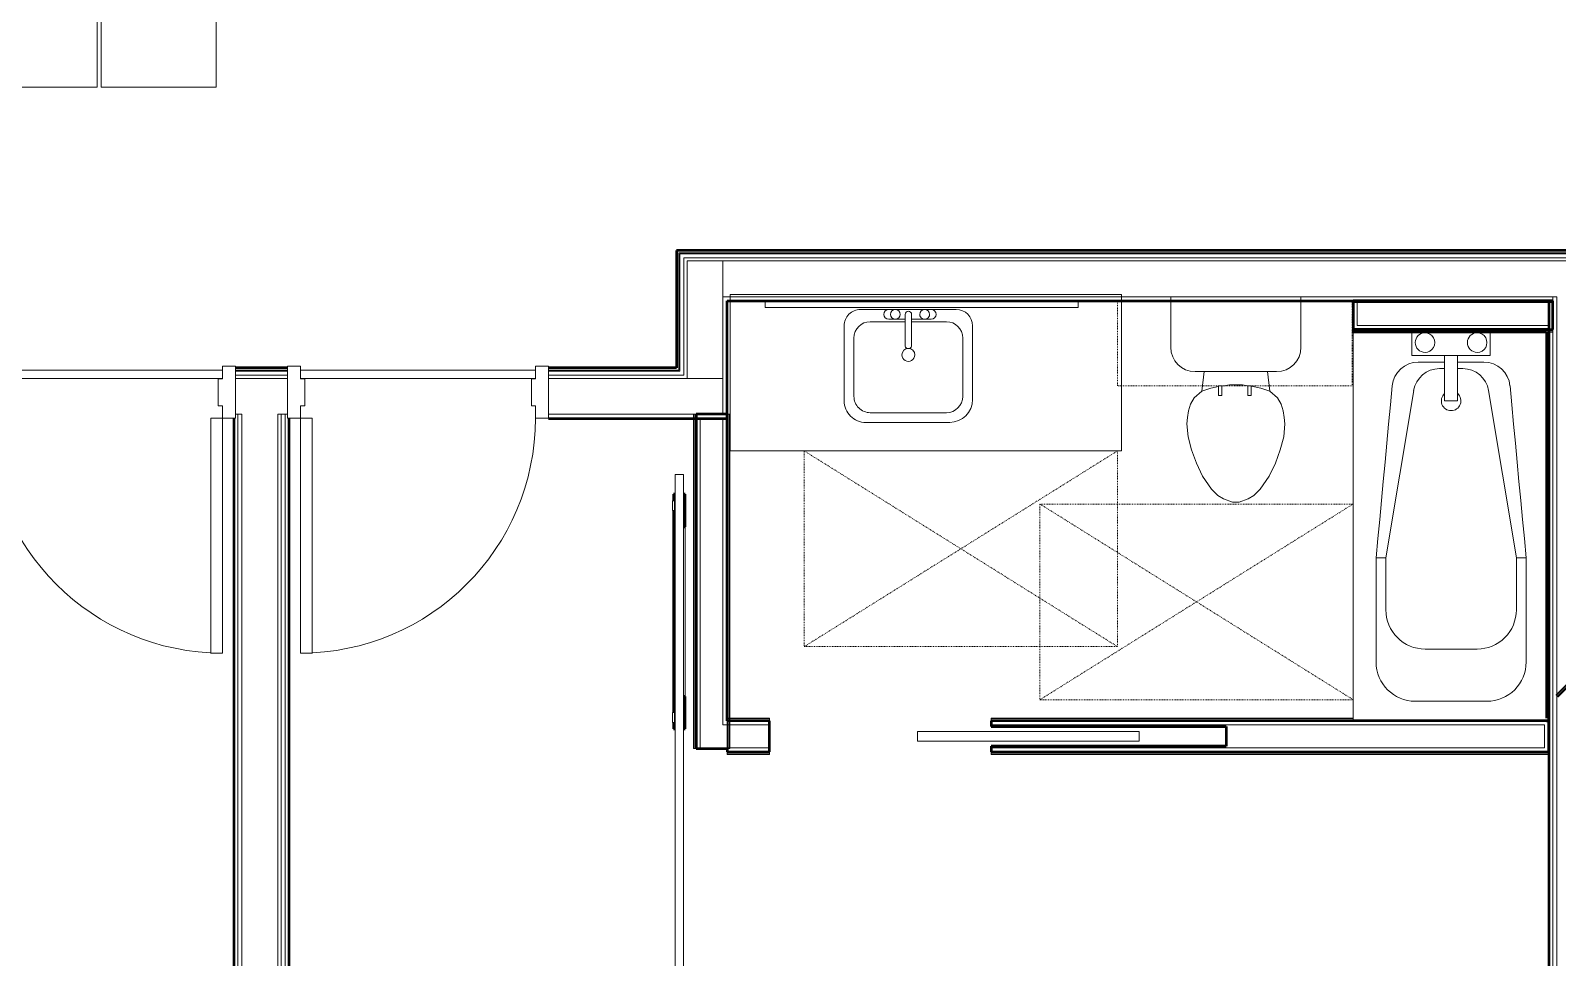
# Model space of a CAD drawing. Header units: inches. Extents: x -4218 to -1830, y 9767 to 12426.
# Drawn here: x -2750.1 to -2516, y 11539.9 to 11682.1 of the extents above; entities that cross this region are included whole.
import ezdxf

# ---------------------------------------------------------------- set-up
doc = ezdxf.new("R2010")
doc.units = ezdxf.units.IN
doc.header["$MEASUREMENT"] = 0
doc.linetypes.add('Dash', pattern=[0.25, 0.125, -0.125])
for name, color, linetype, lineweight in [('0-1', 7, 'Continuous', 5), ('0-2', 253, 'Continuous', 9), ('0-3', 7, 'Continuous', 9), ('A-DOOR-1', 7, 'Continuous', 9), ('A-DOOR-2', 50, 'Continuous', 20), ('A-DOOR-3', 250, 'Continuous', 50), ('A-DOOR-FRAM-1', 50, 'Continuous', 20), ('A-FLOR-3', 7, 'Continuous', 9), ('A-FLOR-5', 192, 'Continuous', 9), ('A-GENM-HDLN-1', 7, 'Dash', 9), ('A-WALL-1', 250, 'Continuous', 50), ('A-WALL-2', 10, 'Continuous', 13), ('A-WALL-3', 254, 'Continuous', 9), ('A-WALL-4', 253, 'Continuous', 9), ('A-WALL-5', 252, 'Continuous', 9), ('A-WALL-6', 7, 'Continuous', 9), ('I-WALL-1', 250, 'Continuous', 50), ('I-WALL-2', 254, 'Continuous', 9), ('I-WALL-3', 253, 'Continuous', 9), ('I-WALL-4', 252, 'Continuous', 9), ('P-SANR-FIXT-1', 7, 'Continuous', 9), ('P-SANR-FIXT-2', 253, 'Continuous', 9), ('P-SANR-FIXT-3', 252, 'Continuous', 9), ('P-SANR-FIXT-4', 254, 'Continuous', 9), ('Q-CASE-1', 252, 'Continuous', 9), ('Q-CASE-2', 7, 'Continuous', 9), ('Q-CASE-4', 7, 'Dash', 9)]:
    doc.layers.add(name, color=color, linetype=linetype, lineweight=lineweight)

# ---------------------------------------------------------------- blocks, each defined once
blk = doc.blocks.new('Basic Wall _ INT - W4BØF - _5_8 GYP - 2X4 WOOD_BATT_ - 5_8 GYP_ - ___-2687660-BACKGROUND - 3RD FLOOR')
at = {"layer": 'A-WALL-3'}
blk.add_line((-2508.87, 11586.99), (-2509.09, 11586.78), dxfattribs=at)
at = {"layer": 'A-WALL-4'}
for p, q in [((-2506.97, 11588.9), (-2508.87, 11586.99)), ((-2516.2, 11580.16), (-2509.33, 11587.03)), ((-2509.09, 11586.78), (-2515.95, 11579.91)), ((-2516.24, 11580.21), (-2516.2, 11580.16)), ((-2515.97, 11579.93), (-2515.95, 11579.91))]:
    blk.add_line(p, q, dxfattribs=at)
at = {"layer": 'A-WALL-5'}
for p, q in [((-2516.24, 11580.21), (-2509.38, 11587.07)), ((-2509.17, 11586.87), (-2516.04, 11580)), ((-2516.16, 11580.12), (-2516.24, 11580.21)), ((-2516.04, 11580), (-2516.09, 11580.06)), ((-2516.04, 11580), (-2516.04, 11580)), ((-2516, 11579.96), (-2516.04, 11580)), ((-2515.98, 11579.94), (-2516, 11579.96)), ((-2515.95, 11579.91), (-2515.98, 11579.94))]:
    blk.add_line(p, q, dxfattribs=at)
blk = doc.blocks.new('Basic Wall _ INT - W4BØF - _5_8 GYP - 2X4 WOOD_BATT_ - 5_8 GYP_ - ___-3182062-BACKGROUND - 3RD FLOOR')
at = {"layer": 'A-WALL-3'}
blk.add_line((-2643.35, 11571.98), (-2643.32, 11571.98), dxfattribs=at)
at = {"layer": 'A-WALL-4'}
for p, q in [((-2643.35, 11622.61), (-2643.35, 11623.24)), ((-2643.35, 11571.98), (-2643.35, 11576.23)), ((-2643, 11576.64), (-2643, 11576.53)), ((-2643, 11576.52), (-2643, 11576.44)), ((-2643, 11576.43), (-2643, 11576.38)), ((-2643, 11576.2), (-2643, 11571.99)), ((-2643.21, 11571.98), (-2643.15, 11571.98)), ((-2643.14, 11571.98), (-2643, 11571.98)), ((-2643, 11571.98), (-2642.94, 11571.98)), ((-2643.35, 11532.88), (-2643.32, 11532.88)), ((-2643.21, 11532.88), (-2643.15, 11532.88)), ((-2643.14, 11532.88), (-2643, 11532.88)), ((-2643, 11532.88), (-2642.94, 11532.88))]:
    blk.add_line(p, q, dxfattribs=at)
at = {"layer": 'A-WALL-5'}
for p, q in [((-2643.32, 11623.26), (-2643.35, 11623.26)), ((-2643.35, 11576.23), (-2643.35, 11622.61)), ((-2643.15, 11623.26), (-2643.21, 11623.26)), ((-2643, 11623.26), (-2643.14, 11623.26)), ((-2642.94, 11623.26), (-2643, 11623.26)), ((-2643, 11623.26), (-2643, 11576.64)), ((-2643.22, 11571.99), (-2643.22, 11576.22)), ((-2642.94, 11576.64), (-2642.94, 11576.53)), ((-2642.94, 11576.52), (-2642.94, 11576.44)), ((-2642.94, 11576.43), (-2642.94, 11576.38)), ((-2642.94, 11576.2), (-2642.94, 11571.99)), ((-2643.31, 11571.98), (-2643.35, 11571.98)), ((-2643.22, 11571.98), (-2643.31, 11571.98)), ((-2642.94, 11571.98), (-2643.22, 11571.98)), ((-2643.32, 11535.98), (-2643.35, 11535.98)), ((-2643.35, 11532.88), (-2643.35, 11535.98)), ((-2643.15, 11535.98), (-2643.21, 11535.98)), ((-2643, 11535.98), (-2643.14, 11535.98)), ((-2642.94, 11535.98), (-2643, 11535.98)), ((-2643, 11535.98), (-2643, 11532.88)), ((-2643.31, 11532.88), (-2643.35, 11532.88)), ((-2643.22, 11532.88), (-2643.31, 11532.88)), ((-2642.94, 11532.88), (-2643.22, 11532.88))]:
    blk.add_line(p, q, dxfattribs=at)
at = {"layer": 'A-WALL-6'}
for p, q in [((-2643.35, 11623.26), (-2643.31, 11623.26)), ((-2643.31, 11623.26), (-2643.22, 11623.26)), ((-2643.22, 11576.23), (-2643.22, 11623.26)), ((-2643.22, 11623.26), (-2642.94, 11623.26)), ((-2642.94, 11623.26), (-2642.94, 11576.65)), ((-2643.35, 11535.98), (-2643.31, 11535.98)), ((-2643.31, 11535.98), (-2643.22, 11535.98)), ((-2643.22, 11532.88), (-2643.22, 11535.98)), ((-2643.22, 11535.98), (-2642.94, 11535.98)), ((-2642.94, 11535.98), (-2642.94, 11532.88))]:
    blk.add_line(p, q, dxfattribs=at)
blk = doc.blocks.new('Basic Wall _ INT - W4BØF - _5_8 GYP - 2X4 WOOD_BATT_ - 5_8 GYP_ - ___-3182063-BACKGROUND - 3RD FLOOR')
at = {"layer": 'A-WALL-4'}
for p, q in [((-2648.45, 11623.26), (-2648.51, 11623.26)), ((-2648.3, 11623.26), (-2648.45, 11623.26)), ((-2648.45, 11623.24), (-2648.45, 11622.61)), ((-2648.24, 11623.26), (-2648.3, 11623.26)), ((-2648.1, 11623.26), (-2648.12, 11623.26)), ((-2648.1, 11622.61), (-2648.1, 11623.24)), ((-2648.51, 11533.29), (-2648.45, 11533.23)), ((-2648.45, 11533.23), (-2648.3, 11533.09)), ((-2648.3, 11533.08), (-2648.24, 11533.02)), ((-2648.12, 11532.91), (-2648.1, 11532.88))]:
    blk.add_line(p, q, dxfattribs=at)
at = {"layer": 'A-WALL-5'}
for p, q in [((-2648.51, 11623.26), (-2648.22, 11623.26)), ((-2648.51, 11623.24), (-2648.51, 11622.61)), ((-2648.45, 11622.61), (-2648.45, 11571.98)), ((-2648.22, 11623.26), (-2648.14, 11623.26)), ((-2648.22, 11623.24), (-2648.22, 11622.61)), ((-2648.14, 11623.26), (-2648.1, 11623.26)), ((-2648.1, 11571.98), (-2648.1, 11622.61)), ((-2648.51, 11571.98), (-2648.45, 11571.98)), ((-2648.45, 11571.98), (-2648.3, 11571.98)), ((-2648.3, 11571.98), (-2648.24, 11571.98)), ((-2648.12, 11571.98), (-2648.1, 11571.98)), ((-2648.45, 11535.98), (-2648.51, 11535.98)), ((-2648.3, 11535.98), (-2648.45, 11535.98)), ((-2648.45, 11535.98), (-2648.45, 11533.23)), ((-2648.24, 11535.98), (-2648.3, 11535.98)), ((-2648.1, 11535.98), (-2648.12, 11535.98)), ((-2648.1, 11532.88), (-2648.1, 11535.98))]:
    blk.add_line(p, q, dxfattribs=at)
at = {"layer": 'A-WALL-6'}
for p, q in [((-2648.51, 11622.61), (-2648.51, 11571.98)), ((-2648.22, 11622.61), (-2648.22, 11571.98)), ((-2648.22, 11571.98), (-2648.51, 11571.98)), ((-2648.14, 11571.98), (-2648.22, 11571.98)), ((-2648.1, 11571.98), (-2648.14, 11571.98)), ((-2648.51, 11535.98), (-2648.22, 11535.98)), ((-2648.51, 11535.98), (-2648.51, 11533.29)), ((-2648.22, 11535.98), (-2648.22, 11533.01)), ((-2648.22, 11535.98), (-2648.14, 11535.98)), ((-2648.14, 11535.98), (-2648.1, 11535.98)), ((-2648.1, 11532.88), (-2648.14, 11532.92))]:
    blk.add_line(p, q, dxfattribs=at)
at = {"layer": 'A-WALL-6', "flags": 128}
for points in [[(-2648.22, 11533.01), (-2648.24, 11533.03), (-2648.3, 11533.08), (-2648.39, 11533.18), (-2648.51, 11533.29)], [(-2648.14, 11532.92), (-2648.16, 11532.95), (-2648.18, 11532.97), (-2648.2, 11532.98), (-2648.21, 11533), (-2648.22, 11533), (-2648.22, 11533.01)]]:
    blk.add_lwpolyline(points, dxfattribs=at)
blk = doc.blocks.new('Basic Wall _ INT - W4BØF - _5_8 GYP - 2X4 WOOD_BATT_ - 5_8 GYP_ - ___-3182065-BACKGROUND - 3RD FLOOR')
at = {"layer": 'A-WALL-3'}
for p, q in [((-2643.35, 11576.65), (-2643.35, 11576.59)), ((-2643.35, 11576.59), (-2643.35, 11576.44)), ((-2643.35, 11576.44), (-2643.35, 11576.37)), ((-2643.35, 11576.26), (-2643.35, 11576.23))]:
    blk.add_line(p, q, dxfattribs=at)
at = {"layer": 'A-WALL-4'}
for p, q in [((-2643.35, 11576.36), (-2643.35, 11576.65)), ((-2643.35, 11576.3), (-2643.35, 11576.36)), ((-2643.2, 11576.59), (-2643.15, 11576.59)), ((-2643.14, 11576.59), (-2643.05, 11576.59)), ((-2643.04, 11576.59), (-2642.94, 11576.59))]:
    blk.add_line(p, q, dxfattribs=at)
at = {"layer": 'A-WALL-5'}
for p, q in [((-2643.35, 11576.28), (-2643.35, 11576.3)), ((-2643.35, 11576.23), (-2643.35, 11576.28)), ((-2636.83, 11576.23), (-2643.35, 11576.23)), ((-2643.2, 11576.65), (-2643.15, 11576.65)), ((-2643.14, 11576.65), (-2643.05, 11576.65)), ((-2643.04, 11576.65), (-2642.94, 11576.65)), ((-2642.94, 11576.59), (-2636.83, 11576.59)), ((-2636.83, 11576.59), (-2636.83, 11576.65)), ((-2636.83, 11576.44), (-2636.83, 11576.59)), ((-2636.83, 11576.37), (-2636.83, 11576.44)), ((-2636.83, 11576.23), (-2636.83, 11576.26)), ((-2602.83, 11576.65), (-2602.83, 11576.59)), ((-2602.83, 11576.59), (-2602.83, 11576.44)), ((-2602.83, 11576.59), (-2547.34, 11576.59)), ((-2602.83, 11576.44), (-2602.83, 11576.37)), ((-2602.83, 11576.26), (-2602.83, 11576.23)), ((-2547.34, 11576.23), (-2602.83, 11576.23))]:
    blk.add_line(p, q, dxfattribs=at)
at = {"layer": 'A-WALL-6'}
for p, q in [((-2636.83, 11576.36), (-2643.35, 11576.36)), ((-2642.94, 11576.65), (-2636.83, 11576.65)), ((-2636.83, 11576.65), (-2636.83, 11576.36)), ((-2636.83, 11576.36), (-2636.83, 11576.28)), ((-2636.83, 11576.28), (-2636.83, 11576.23)), ((-2602.83, 11576.36), (-2602.83, 11576.65)), ((-2602.83, 11576.65), (-2547.34, 11576.65)), ((-2547.34, 11576.36), (-2602.83, 11576.36)), ((-2602.83, 11576.28), (-2602.83, 11576.36)), ((-2602.83, 11576.23), (-2602.83, 11576.28))]:
    blk.add_line(p, q, dxfattribs=at)
blk = doc.blocks.new('Basic Wall _ INT - W4BØF - _5_8 GYP - 2X4 WOOD_BATT_ - 5_8 GYP_ - ___-3182064-BACKGROUND - 3RD FLOOR')
at = {"layer": 'A-WALL-4'}
for p, q in [((-2517.37, 11571.46), (-2517.37, 11571.48)), ((-2517.37, 11571.28), (-2517.37, 11571.34)), ((-2517.37, 11571.13), (-2517.37, 11571.28)), ((-2517.37, 11571.07), (-2517.37, 11571.13))]:
    blk.add_line(p, q, dxfattribs=at)
at = {"layer": 'A-WALL-5'}
for p, q in [((-2643.35, 11571.48), (-2643.35, 11571.46)), ((-2636.83, 11571.48), (-2643.35, 11571.48)), ((-2643.35, 11571.34), (-2643.35, 11571.28)), ((-2643.35, 11571.28), (-2643.35, 11571.13)), ((-2643.35, 11571.13), (-2643.35, 11571.07)), ((-2643.35, 11571.13), (-2636.83, 11571.13)), ((-2636.83, 11571.46), (-2636.83, 11571.48)), ((-2636.83, 11571.28), (-2636.83, 11571.34)), ((-2636.83, 11571.13), (-2636.83, 11571.28)), ((-2636.83, 11571.07), (-2636.83, 11571.13)), ((-2602.83, 11571.48), (-2602.83, 11571.46)), ((-2517.37, 11571.48), (-2602.83, 11571.48)), ((-2602.83, 11571.34), (-2602.83, 11571.28)), ((-2602.83, 11571.28), (-2602.83, 11571.13)), ((-2602.83, 11571.13), (-2602.83, 11571.07)), ((-2602.83, 11571.13), (-2517.37, 11571.13)), ((-2517.37, 11571.48), (-2517.37, 11571.44)), ((-2517.37, 11571.44), (-2517.37, 11571.36)), ((-2517.37, 11571.36), (-2517.37, 11571.07))]:
    blk.add_line(p, q, dxfattribs=at)
at = {"layer": 'A-WALL-6'}
for p, q in [((-2643.35, 11571.44), (-2643.35, 11571.48)), ((-2643.35, 11571.36), (-2643.35, 11571.44)), ((-2643.35, 11571.36), (-2636.83, 11571.36)), ((-2643.35, 11571.07), (-2643.35, 11571.36)), ((-2643.35, 11571.07), (-2636.83, 11571.07)), ((-2636.83, 11571.48), (-2636.83, 11571.44)), ((-2636.83, 11571.44), (-2636.83, 11571.36)), ((-2636.83, 11571.36), (-2636.83, 11571.07)), ((-2602.83, 11571.44), (-2602.83, 11571.48)), ((-2602.83, 11571.36), (-2602.83, 11571.44)), ((-2602.83, 11571.36), (-2517.37, 11571.36)), ((-2602.83, 11571.07), (-2602.83, 11571.36)), ((-2602.83, 11571.07), (-2517.37, 11571.07))]:
    blk.add_line(p, q, dxfattribs=at)
blk = doc.blocks.new('POCKET - FLUSH - 2-10 x 6-8-2882530-BACKGROUND - 3RD FLOOR')
at = {"layer": 'A-DOOR-2'}
for p, q in [((-39.67, -0.75), (-39.67, 0.75)), ((-39.67, 0.75), (-5.67, 0.75)), ((-5.67, 0.75), (-5.67, -0.75)), ((-5.67, -0.75), (-39.67, -0.75))]:
    blk.add_line(p, q, dxfattribs=at)
blk = doc.blocks.new('BARN - FLUSH - 3-0 x 7-0 BARN DOOR-2961666-BACKGROUND - 3RD FLOOR')
at = {"layer": 'A-DOOR-1'}
for p, q in [((21, -4.32), (-60, -4.32)), ((-60, -4.95), (-60, -4.32)), ((-52, -4.07), (-26, -4.07)), ((21, -4.32), (21, -4.95)), ((-60, -5.57), (-60, -4.95)), ((-60, -5.57), (21, -5.57)), ((-54.5, -5.67), (-56, -5.67)), ((-56, -5.67), (-56, -6)), ((-54.5, -6), (-56, -6)), ((-54.5, -6), (-54.5, -5.67)), ((-23.5, -6), (-23.5, -5.67)), ((-22, -5.67), (-23.5, -5.67)), ((-22, -6), (-23.5, -6)), ((-22, -5.67), (-22, -6)), ((21, -4.95), (21, -5.57))]:
    blk.add_line(p, q, dxfattribs=at)
at = {"layer": 'A-DOOR-3'}
for p, q in [((-52, -4.07), (-57, -4.07)), ((-57, -4.07), (-57, -4.32)), ((-52, -4.33), (-52, -4.07)), ((-21, -4.07), (-26, -4.07)), ((-26, -4.07), (-26, -4.32)), ((-21, -4.32), (-21, -4.07)), ((-57, -5.57), (-57, -5.82)), ((-57, -5.82), (-56, -5.82)), ((-54.5, -5.82), (-23.5, -5.82)), ((-22, -5.82), (-21, -5.82)), ((-21, -5.82), (-21, -5.57))]:
    blk.add_line(p, q, dxfattribs=at)
blk = doc.blocks.new('M_Sink Vanity-Square - 500 x 440mm-V26-BACKGROUND - 3RD FLOOR')
at = {"layer": 'P-SANR-FIXT-1'}
for p, q in [((-5.72, 10.23), (7.14, 10.23)), ((-5.22, 8.73), (6.46, 8.73)), ((-9.22, -4.59), (-9.22, 6.73)), ((-7.72, -2.72), (-7.72, 6.23)), ((8.96, 6.23), (8.96, -2.72)), ((10.46, 6.91), (10.46, -4.59)), ((0.12, -6.33), (0.12, -1.59)), ((1.12, -6.33), (1.12, -1.59)), ((0.12, -5.22), (-5.22, -5.22)), ((-2.88, -5.59), (0.12, -5.59)), ((6.46, -5.22), (1.12, -5.22)), ((1.12, -5.59), (3.62, -5.59)), ((7.96, -7.09), (-6.72, -7.09)), ((3.62, -7.09), (-2.88, -7.09))]:
    blk.add_line(p, q, dxfattribs=at)
for centre, radius, start, end in [((-5.72, 6.73), 3.5, 90, 180), ((7.14, 6.91), 3.32, 360, 90), ((-5.22, 6.23), 2.5, 90, 180), ((6.46, 6.23), 2.5, 360, 90), ((0.62, -0.13), 1, 360, 180), ((0.62, -0.13), 1, 180, 0), ((0.62, -1.59), 0.5, 360, 180), ((-6.72, -4.59), 2.5, 180, 270), ((-5.22, -2.72), 2.5, 180, 270), ((6.46, -2.72), 2.5, 270, 360), ((7.96, -4.59), 2.5, 270, 0), ((-2.88, -6.34), 0.75, 90, 270), ((-1.88, -6.34), 0.75, 360, 180), ((-1.88, -6.34), 0.75, 180, 0), ((0.62, -6.33), 0.5, 180, 0), ((2.62, -6.34), 0.75, 0, 180), ((2.62, -6.34), 0.75, 180, 0), ((3.62, -6.34), 0.75, 270, 90)]:
    blk.add_arc(centre, radius, start, end, dxfattribs=at)
blk = doc.blocks.new('Toilet-Domestic-3D - Toilet-Domestic-3D-V145-BACKGROUND - 3RD FLOOR')
at = {"layer": 'P-SANR-FIXT-1'}
for p, q in [((-9.98, 11.75), (-9.98, 18.86)), ((9.98, 18.86), (9.98, 11.75)), ((6.25, 8.02), (-6.25, 8.02)), ((-4.86, 8.02), (-5.21, 5)), ((4.86, 8.02), (5.21, 5)), ((-5.21, 5), (-6.4, 4)), ((-3.84, 5.5), (-5.21, 5)), ((-2.65, 5.71), (-3.84, 5.5)), ((-1, 6), (-2.16, 5.8)), ((1, 6), (-1, 6)), ((1.85, 5.85), (1, 6)), ((3.84, 5.5), (2.34, 5.76)), ((5.21, 5), (3.84, 5.5)), ((6.4, 4), (5.21, 5)), ((-6.97, 3), (-7.24, 2)), ((-6.4, 4), (-6.97, 3)), ((6.97, 3), (6.4, 4)), ((7.24, 2), (6.97, 3)), ((-7.41, 1), (-7.5, 0)), ((-7.24, 2), (-7.41, 1)), ((7.41, 1), (7.24, 2)), ((7.5, 0), (7.41, 1)), ((-7.5, 0), (-7.33, -1.99)), ((-7.33, -1.99), (-6.79, -4)), ((6.79, -4), (7.33, -1.99)), ((7.33, -1.99), (7.5, 0)), ((-6.79, -4), (-6.06, -6)), ((6.06, -6), (6.79, -4)), ((-6.06, -6), (-5.13, -8)), ((5.13, -8), (6.06, -6)), ((-5.13, -8), (-3.74, -10)), ((3.74, -10), (5.13, -8)), ((-3.74, -10), (-2.74, -11)), ((-2.74, -11), (-1.87, -11.5)), ((-1.87, -11.5), (-0.5, -12)), ((0.5, -12), (1.87, -11.5)), ((1.87, -11.5), (2.74, -11)), ((2.74, -11), (3.74, -10)), ((-0.5, -12), (0.5, -12))]:
    blk.add_line(p, q, dxfattribs=at)
for centre, start, end in [((-6.25, 11.75), 180, 270), ((6.25, 11.75), 270, 360)]:
    blk.add_arc(centre, 3.73, start, end, dxfattribs=at)
at = {"layer": 'P-SANR-FIXT-3'}
for p, q in [((-9.98, 19.48), (9.98, 19.48)), ((-9.98, 18.86), (-9.98, 19.48)), ((9.98, 19.48), (9.98, 18.86))]:
    blk.add_line(p, q, dxfattribs=at)
blk = doc.blocks.new('Bath Vanity - Bath Vanity 60_-V146-BACKGROUND - 3RD FLOOR')
at = {"layer": 'Q-CASE-1'}
for p, q in [((-29.26, 1), (-29.26, 0)), ((30.74, 0.37), (30.74, 1)), ((30.74, 0), (30.74, 0.37)), ((-29.26, 0), (30.74, 0))]:
    blk.add_line(p, q, dxfattribs=at)
at = {"layer": 'Q-CASE-2'}
for p, q in [((30.74, 24), (-29.26, 24)), ((-29.26, 24), (-29.26, 1)), ((30.74, 1), (30.74, 24))]:
    blk.add_line(p, q, dxfattribs=at)
blk = doc.blocks.new('Bath Tub - Maestro - 60_x30_-V147-BACKGROUND - 3RD FLOOR')
at = {"layer": 'P-SANR-FIXT-1'}
for p, q in [((35, 26.5), (51, 26.5)), ((35, 26.5), (35, 25)), ((35, 25), (9.35, 20.74)), ((43, 25), (35, 25)), ((4, 21), (0.38, 21)), ((4, 16), (4, 21)), ((5, 16), (5, 20.04)), ((49, 11), (49, 19)), ((57, 20.5), (57, 9.5)), ((6, 16.8), (6, 16)), ((4, 14), (4, 16)), ((4, 16), (10.94, 16)), ((10.94, 14), (10.94, 16)), ((4, 9), (4, 14)), ((10.94, 14), (4, 14)), ((5, 9.96), (5, 14)), ((6, 14), (6, 13.2)), ((0.38, 9), (4, 9)), ((9.35, 9.26), (35, 5)), ((35, 3.5), (35, 5)), ((35, 5), (43, 5)), ((51, 3.5), (35, 3.5)), ((0.38, 0), (59.63, 0))]:
    blk.add_line(p, q, dxfattribs=at)
at = {"layer": 'P-SANR-FIXT-1', "flags": 128}
for points in [[(8.63, 24.03), (11.56, 24.3), (14.49, 24.58), (17.42, 24.85), (20.35, 25.13), (23.28, 25.4), (26.21, 25.68), (29.14, 25.95), (32.07, 26.23), (35, 26.5)], [(35, 3.5), (32.07, 3.77), (29.14, 4.05), (26.21, 4.32), (23.28, 4.6), (20.35, 4.87), (17.42, 5.15), (14.49, 5.42), (11.56, 5.7), (8.63, 5.97)]]:
    blk.add_lwpolyline(points, dxfattribs=at)
at = {"layer": 'P-SANR-FIXT-1'}
for centre, radius, start, end in [((51, 20.5), 6, 360, 90), ((9, 20.04), 4, 95.3558, 180), ((43, 19), 6, 360, 90), ((2, 19), 1.5, 360, 180), ((2, 19), 1.5, 180, 360), ((10, 16.8), 4, 99.4223, 180), ((10.94, 15), 1.5, 360, 137.9289), ((10.94, 15), 1.5, 222.0711, 360), ((2, 11), 1.5, 360, 180), ((10, 13.2), 4, 180, 260.5777), ((2, 11), 1.5, 180, 360), ((9, 9.96), 4, 180, 264.6442), ((43, 11), 6, 270, 0), ((51, 9.5), 6, 270, 360)]:
    blk.add_arc(centre, radius, start, end, dxfattribs=at)
at = {"layer": 'P-SANR-FIXT-2'}
for p, q in [((60, 30), (0, 30)), ((0, 29.97), (0, 21)), ((60, 0), (60, 29.97)), ((0, 21), (0, 9)), ((0, 9), (0, 0))]:
    blk.add_line(p, q, dxfattribs=at)
at = {"layer": 'P-SANR-FIXT-3'}
for p, q in [((0.38, 21), (0, 21)), ((0, 9), (0.38, 9)), ((0, 0), (0.38, 0)), ((59.63, 0), (60, 0))]:
    blk.add_line(p, q, dxfattribs=at)
at = {"layer": 'P-SANR-FIXT-4'}
blk.add_line((0, 21), (0, 9), dxfattribs=at)
blk = doc.blocks.new('ADA Clearances - 30_x48_-3054095-BACKGROUND - 3RD FLOOR')
at = {"layer": 'A-GENM-HDLN-1'}
for p, q in [((15, -24), (-15, 24)), ((-15, -24), (15, 24)), ((15, 24), (-15, 24)), ((-15, 24), (-15, -24)), ((15, -24), (15, 24)), ((-15, -24), (15, -24))]:
    blk.add_line(p, q, dxfattribs=at)
blk = doc.blocks.new('ADA Clearances - 30_x48_-V86-BACKGROUND - 3RD FLOOR')
at = {"layer": 'A-GENM-HDLN-1'}
for p, q in [((15, -24), (-15, 24)), ((-15, -24), (15, 24)), ((15, 24), (-15, 24)), ((15, -24), (15, 24)), ((-15, -24), (15, -24))]:
    blk.add_line(p, q, dxfattribs=at)
blk = doc.blocks.new('BATHROOM MIRROR - BATHROOM MIRROR 48_-V152-BACKGROUND - 3RD FLOOR')
at = {"layer": 'Q-CASE-2'}
for p, q in [((-23.26, -23), (24.74, -23)), ((-23.26, -23), (-23.26, -24)), ((24.74, -24), (24.74, -23)), ((24.74, -24), (-23.26, -24))]:
    blk.add_line(p, q, dxfattribs=at)
blk = doc.blocks.new('300 Series Wall Hung Cabinet_326 - 36_-2909953-BACKGROUND - 3RD FLOOR')
at = {"layer": 'Q-CASE-2'}
for p, q in [((-2.01, 14.69), (-2.5, 14.69)), ((-2.5, 14.69), (-2.5, 13.19)), ((-2.01, 13.19), (-2.01, 14.69)), ((2.49, 14.69), (2, 14.69)), ((2, 14.69), (2, 13.19)), ((2.49, 13.19), (2.49, 14.69)), ((-2.01, 13.19), (-2.5, 13.19)), ((2.49, 13.19), (2, 13.19))]:
    blk.add_line(p, q, dxfattribs=at)
at = {"layer": 'Q-CASE-4'}
for p, q in [((-18, 0.19), (-18, 13.19)), ((-18, 13.19), (18, 13.19)), ((18, 13.19), (18, 0.19)), ((18, 0.19), (-18, 0.19))]:
    blk.add_line(p, q, dxfattribs=at)
blk = doc.blocks.new('Basic Wall _ INT - W4FØF - INT - _5_8 GYP - 2X4 WOOD_BATT__ - ___-3182237-BACKGROUND - 3RD FLOOR')
at = {"layer": 'A-WALL-3'}
for p, q in [((-2516.75, 11636.21), (-2516.75, 11636.23)), ((-2516.75, 11636.03), (-2516.75, 11636.09)), ((-2516.75, 11635.88), (-2516.75, 11636.03)), ((-2516.75, 11635.82), (-2516.75, 11635.88))]:
    blk.add_line(p, q, dxfattribs=at)
at = {"layer": 'A-WALL-4'}
for p, q in [((-2516.75, 11636.23), (-2517.34, 11636.23)), ((-2517.34, 11635.88), (-2516.75, 11635.88)), ((-2516.75, 11636.23), (-2516.75, 11636.19)), ((-2516.75, 11636.19), (-2516.75, 11636.17)), ((-2516.75, 11636.17), (-2516.75, 11636.13)), ((-2516.75, 11636.13), (-2516.75, 11636.12)), ((-2516.75, 11636.12), (-2516.75, 11636.11)), ((-2516.75, 11636.11), (-2516.75, 11635.82))]:
    blk.add_line(p, q, dxfattribs=at)
at = {"layer": 'A-WALL-5'}
for p, q in [((-2547.37, 11636.23), (-2547.37, 11636.21)), ((-2547.37, 11636.09), (-2547.37, 11636.03)), ((-2547.37, 11636.03), (-2547.37, 11635.88)), ((-2547.37, 11635.88), (-2547.37, 11635.82)), ((-2517.34, 11636.11), (-2516.75, 11636.11)), ((-2517.34, 11635.82), (-2516.75, 11635.82))]:
    blk.add_line(p, q, dxfattribs=at)
at = {"layer": 'A-WALL-6'}
for p, q in [((-2547.37, 11636.19), (-2547.37, 11636.23)), ((-2547.37, 11636.11), (-2547.37, 11636.19)), ((-2547.37, 11635.82), (-2547.37, 11636.11))]:
    blk.add_line(p, q, dxfattribs=at)
blk = doc.blocks.new('CTR - 1st Phase - Unit Layouts_rvt-1-BACKGROUND - 3RD FLOOR')
at = {"layer": 'A-WALL-1'}
for p, q in [((-2516.75, 11640.61), (-2547.37, 11640.61)), ((-2547.37, 11640.61), (-2547.37, 11640.36)), ((-2547.37, 11640.36), (-2547.37, 11636.86)), ((-2516.75, 11640.36), (-2516.75, 11640.61)), ((-2516.75, 11636.86), (-2516.75, 11640.36)), ((-2547.37, 11636.86), (-2547.37, 11636.23)), ((-2516.75, 11636.23), (-2516.75, 11636.86)), ((-2547.37, 11636.23), (-2516.75, 11636.23)), ((-2517.71, 11636.23), (-2547.34, 11636.23)), ((-2547.34, 11636.23), (-2547.34, 11635.86)), ((-2547.34, 11635.86), (-2517.71, 11635.86)), ((-2517.34, 11636.23), (-2517.71, 11636.23)), ((-2517.71, 11635.86), (-2517.71, 11576.61)), ((-2517.34, 11576.23), (-2517.34, 11636.23)), ((-2648.1, 11623.26), (-2648.1, 11571.98)), ((-2647.47, 11623.26), (-2648.1, 11623.26)), ((-2643.97, 11623.26), (-2647.47, 11623.26)), ((-2643.35, 11623.26), (-2643.97, 11623.26)), ((-2643.35, 11576.23), (-2643.35, 11623.26)), ((-2636.83, 11576.23), (-2643.35, 11576.23)), ((-2636.83, 11571.48), (-2636.83, 11576.23)), ((-2517.37, 11576.23), (-2602.83, 11576.23)), ((-2602.83, 11576.23), (-2602.83, 11575.36)), ((-2517.71, 11576.23), (-2517.34, 11576.23)), ((-2517.37, 11575.61), (-2517.37, 11576.23)), ((-2517.37, 11572.11), (-2517.37, 11575.61)), ((-2602.83, 11575.36), (-2566.83, 11575.36)), ((-2566.83, 11575.36), (-2566.83, 11572.36)), ((-2648.1, 11571.98), (-2643.35, 11571.98)), ((-2643.35, 11571.98), (-2643.35, 11571.48)), ((-2643.35, 11571.48), (-2636.83, 11571.48)), ((-2566.83, 11572.36), (-2602.83, 11572.36)), ((-2602.83, 11572.36), (-2602.83, 11571.48)), ((-2602.83, 11571.48), (-2517.37, 11571.48)), ((-2517.37, 11571.48), (-2517.37, 11572.11))]:
    blk.add_line(p, q, dxfattribs=at)
at = {"layer": 'A-WALL-2'}
for p, q in [((-2547.37, 11640.36), (-2546.75, 11640.36)), ((-2546.75, 11640.36), (-2547.37, 11640.36)), ((-2546.75, 11640.36), (-2546.75, 11636.86)), ((-2517.37, 11640.36), (-2546.75, 11640.36)), ((-2517.37, 11640.36), (-2516.75, 11640.36)), ((-2517.37, 11636.86), (-2517.37, 11640.36)), ((-2516.75, 11640.36), (-2517.37, 11640.36)), ((-2517.37, 11636.86), (-2546.75, 11636.86)), ((-2647.47, 11571.98), (-2647.47, 11622.63)), ((-2643.97, 11622.63), (-2647.47, 11622.63)), ((-2643.97, 11575.61), (-2643.97, 11622.63)), ((-2643.35, 11575.61), (-2643.97, 11575.61)), ((-2636.83, 11575.61), (-2643.35, 11575.61)), ((-2518, 11575.61), (-2602.83, 11575.61)), ((-2518, 11572.11), (-2518, 11575.61)), ((-2643.97, 11571.98), (-2643.97, 11572.11)), ((-2643.35, 11572.11), (-2643.97, 11572.11)), ((-2636.83, 11572.11), (-2643.35, 11572.11)), ((-2518, 11572.11), (-2602.83, 11572.11))]:
    blk.add_line(p, q, dxfattribs=at)
at = {"layer": 'A-WALL-3'}
for p, q in [((-2516.75, 11640.61), (-2516.75, 11636.23)), ((-2526.34, 11636.23), (-2538.34, 11636.23)), ((-2517.34, 11636.23), (-2516.75, 11636.23)), ((-2648.1, 11623.24), (-2648.1, 11622.61)), ((-2643.35, 11622.61), (-2643.35, 11623.24)), ((-2643.35, 11576.38), (-2643.35, 11576.65)), ((-2643.15, 11576.23), (-2643.2, 11576.23)), ((-2643.05, 11576.23), (-2643.14, 11576.23)), ((-2642.94, 11576.23), (-2643.04, 11576.23))]:
    blk.add_line(p, q, dxfattribs=at)
at = {"layer": 'A-WALL-4'}
for p, q in [((-2516.75, 11640.61), (-2517.37, 11640.61)), ((-2538.34, 11636.23), (-2547.34, 11636.23)), ((-2517.71, 11636.23), (-2526.34, 11636.23)), ((-2517.71, 11636.23), (-2517.37, 11636.23)), ((-2517.34, 11576.23), (-2517.34, 11636.23)), ((-2648.1, 11623.26), (-2647.5, 11623.26)), ((-2648.1, 11622.61), (-2648.1, 11571.98)), ((-2647.47, 11623.26), (-2643.99, 11623.26)), ((-2643.97, 11623.26), (-2643.35, 11623.26)), ((-2643.35, 11576.65), (-2643.35, 11622.61)), ((-2636.83, 11576.23), (-2642.94, 11576.23)), ((-2547.34, 11576.23), (-2602.83, 11576.23)), ((-2517.37, 11576.23), (-2517.71, 11576.23)), ((-2517.37, 11576.23), (-2517.37, 11571.48)), ((-2643.35, 11571.48), (-2636.83, 11571.48)), ((-2602.83, 11571.48), (-2517.37, 11571.48))]:
    blk.add_line(p, q, dxfattribs=at)
at = {"layer": 'A-WALL-5'}
for p, q in [((-2547.37, 11636.23), (-2547.37, 11640.61)), ((-2517.37, 11640.61), (-2547.37, 11640.61)), ((-2547.34, 11635.86), (-2547.34, 11636.23)), ((-2547.34, 11635.86), (-2538.34, 11635.86)), ((-2526.34, 11635.86), (-2517.71, 11635.86)), ((-2517.71, 11635.86), (-2517.71, 11576.61)), ((-2636.83, 11576.23), (-2636.83, 11571.48)), ((-2602.83, 11575.36), (-2602.83, 11576.23)), ((-2566.83, 11575.36), (-2602.83, 11575.36)), ((-2566.83, 11572.36), (-2566.83, 11575.36)), ((-2647.5, 11571.98), (-2648.1, 11571.98)), ((-2643.35, 11571.98), (-2647.47, 11571.98)), ((-2643.35, 11571.48), (-2643.35, 11571.98)), ((-2602.83, 11571.48), (-2602.83, 11572.36)), ((-2602.83, 11572.36), (-2566.83, 11572.36))]:
    blk.add_line(p, q, dxfattribs=at)
at = {"layer": '0-2'}
for name, p, rotation in [('Bath Vanity - Bath Vanity 60_-V146-BACKGROUND - 3RD FLOOR', (-2612.14, 11641.61), 180), ('BATHROOM MIRROR - BATHROOM MIRROR 48_-V152-BACKGROUND - 3RD FLOOR', (-2612.76, 11616.61), 180), ('M_Sink Vanity-Square - 500 x 440mm-V26-BACKGROUND - 3RD FLOOR', (-2614.93, 11632.21), 180), ('300 Series Wall Hung Cabinet_326 - 36_-2909953-BACKGROUND - 3RD FLOOR', (-2565.5, 11640.8), 180), ('Bath Tub - Maestro - 60_x30_-V147-BACKGROUND - 3RD FLOOR', (-2547.34, 11636.23), 270.0000000002056), ('ADA Clearances - 30_x48_-V86-BACKGROUND - 3RD FLOOR', (-2607.5, 11602.61), 269.9999999999924), ('BARN - FLUSH - 3-0 x 7-0 BARN DOOR-2961666-BACKGROUND - 3RD FLOOR', (-2645.72, 11553.98), 270.0000000000108), ('ADA Clearances - 30_x48_-3054095-BACKGROUND - 3RD FLOOR', (-2571.37, 11594.47), 270.0000000001023), ('POCKET - FLUSH - 2-10 x 6-8-2882530-BACKGROUND - 3RD FLOOR', (-2619.83, 11573.86), 180)]:
    blk.add_blockref(name, p, dxfattribs=dict(at, rotation=rotation))
for name, p in [('Toilet-Domestic-3D - Toilet-Domestic-3D-V145-BACKGROUND - 3RD FLOOR', (-2565.34, 11621.76)), ('Basic Wall _ INT - W4FØF - INT - _5_8 GYP - 2X4 WOOD_BATT__ - ___-3182237-BACKGROUND - 3RD FLOOR', (0, 0)), ('Basic Wall _ INT - W4BØF - _5_8 GYP - 2X4 WOOD_BATT_ - 5_8 GYP_ - ___-3182063-BACKGROUND - 3RD FLOOR', (0, 0)), ('Basic Wall _ INT - W4BØF - _5_8 GYP - 2X4 WOOD_BATT_ - 5_8 GYP_ - ___-3182062-BACKGROUND - 3RD FLOOR', (0, 0)), ('Basic Wall _ INT - W4BØF - _5_8 GYP - 2X4 WOOD_BATT_ - 5_8 GYP_ - ___-2687660-BACKGROUND - 3RD FLOOR', (0, 0)), ('Basic Wall _ INT - W4BØF - _5_8 GYP - 2X4 WOOD_BATT_ - 5_8 GYP_ - ___-3182065-BACKGROUND - 3RD FLOOR', (0, 0)), ('Basic Wall _ INT - W4BØF - _5_8 GYP - 2X4 WOOD_BATT_ - 5_8 GYP_ - ___-3182064-BACKGROUND - 3RD FLOOR', (0, 0))]:
    blk.add_blockref(name, p, dxfattribs=at)
blk = doc.blocks.new('HOLLOW METAL - UNIT DOOR-2191978-BACKGROUND - 3RD FLOOR')
at = {"layer": 'A-DOOR-1'}
blk.add_arc((18, 4.125), 36, 90, 180, dxfattribs=at)
at = {"layer": 'A-DOOR-2'}
for p, q in [((18, 40.125), (16.25, 40.125)), ((16.25, 40.125), (16.25, 4.125)), ((18, 4.125), (18, 40.125)), ((16.25, 4.125), (18, 4.125))]:
    blk.add_line(p, q, dxfattribs=at)
at = {"layer": 'A-DOOR-FRAM-1'}
for p, q in [((-18, 4.125), (-20, 4.125)), ((-20, 4.125), (-20, -3.875)), ((-18, 2.1875), (-18, 4.125)), ((18, 4.125), (18, 2.1875)), ((20, 4.125), (18, 4.125)), ((20, -3.875), (20, 4.125)), ((-17.375, 2.1875), (-18, 2.1875)), ((-17.375, -1.9375), (-17.375, 2.1875)), ((18, 2.1875), (17.375, 2.1875)), ((17.375, 2.1875), (17.375, -1.9375)), ((-18, -3.875), (-18, -1.9375)), ((-18, -1.9375), (-17.375, -1.9375)), ((17.375, -1.9375), (18, -1.9375)), ((18, -1.9375), (18, -3.875)), ((-20, -3.875), (-18, -3.875)), ((18, -3.875), (20, -3.875))]:
    blk.add_line(p, q, dxfattribs=at)
blk = doc.blocks.new('HOLLOW METAL - UNIT DOOR-2191977-BACKGROUND - 3RD FLOOR')
at = {"layer": 'A-DOOR-1'}
blk.add_arc((18, -4.125), 36, 180, 270, dxfattribs=at)
at = {"layer": 'A-DOOR-2'}
for p, q in [((16.25, -4.125), (18, -4.125)), ((16.25, -40.125), (16.25, -4.125)), ((18, -4.125), (18, -40.125)), ((18, -40.125), (16.25, -40.125))]:
    blk.add_line(p, q, dxfattribs=at)
at = {"layer": 'A-DOOR-FRAM-1'}
for p, q in [((-20, 3.875), (-18, 3.875)), ((-20, -4.125), (-20, 3.875)), ((-18, 3.875), (-18, 1.9375)), ((18, 3.875), (20, 3.875)), ((18, 1.9375), (18, 3.875)), ((20, 3.875), (20, -4.125)), ((-18, 1.9375), (-17.375, 1.9375)), ((-17.375, 1.9375), (-17.375, -2.1875)), ((17.375, 1.9375), (18, 1.9375)), ((17.375, -2.1875), (17.375, 1.9375)), ((-18, -2.1875), (-18, -4.125)), ((-17.375, -2.1875), (-18, -2.1875)), ((18, -2.1875), (17.375, -2.1875)), ((18, -4.125), (18, -2.1875)), ((-18, -4.125), (-20, -4.125)), ((20, -4.125), (18, -4.125))]:
    blk.add_line(p, q, dxfattribs=at)
blk = doc.blocks.new('CTR - 1st Phase - Common Walls_rvt-1-BACKGROUND - 3RD FLOOR')
at = {"layer": 'A-FLOR-3'}
for p, q in [((-2739.92, 11673.39), (-2739.92, 11717.36)), ((-2739.3, 11717.36), (-2739.3, 11673.39)), ((-2721.68, 11673.39), (-2721.68, 11717.36)), ((-2778.57, 11673.39), (-2739.92, 11673.39)), ((-2739.3, 11673.39), (-2721.68, 11673.39))]:
    blk.add_line(p, q, dxfattribs=at)
at = {"layer": 'A-WALL-2'}
for p, q in [((-2650.6, 11647.86), (-2649.97, 11647.86)), ((-2650.6, 11630.36), (-2650.6, 11647.86)), ((-2649.97, 11647.86), (-2643.35, 11647.86)), ((-2649.97, 11647.24), (-2649.47, 11647.24)), ((-2649.97, 11630.36), (-2649.97, 11647.24)), ((-2649.47, 11647.24), (-2643.35, 11647.24)), ((-2649.47, 11646.74), (-2643.97, 11646.74)), ((-2649.47, 11630.36), (-2649.47, 11646.74)), ((-2643.97, 11646.74), (-2643.35, 11646.74)), ((-2505.83, 11647.86), (-2643.35, 11647.86)), ((-2506.09, 11647.24), (-2643.35, 11647.24)), ((-2506.29, 11646.74), (-2643.35, 11646.74)), ((-2643.97, 11641.24), (-2643.35, 11641.24)), ((-2643.97, 11630.36), (-2643.97, 11641.24)), ((-2516.75, 11641.24), (-2643.35, 11641.24)), ((-2516.12, 11641.24), (-2516.75, 11641.24)), ((-2516.75, 11641.24), (-2516.12, 11641.24)), ((-2516.75, 11641.24), (-2516.75, 11640.61)), ((-2516.12, 11641.24), (-2516.12, 11640.61)), ((-2516.75, 11255.64), (-2516.75, 11640.61)), ((-2516.12, 11255.64), (-2516.12, 11640.61)), ((-2710.72, 11629.86), (-2718.72, 11629.86)), ((-2650.6, 11629.86), (-2670.72, 11629.86)), ((-2650.6, 11630.36), (-2650.6, 11629.86)), ((-2649.97, 11630.36), (-2649.97, 11629.86)), ((-2649.97, 11629.86), (-2649.97, 11629.24)), ((-2649.47, 11630.36), (-2649.47, 11629.24)), ((-2643.97, 11630.36), (-2643.97, 11628.74)), ((-2710.72, 11629.24), (-2718.72, 11629.24)), ((-2710.72, 11628.74), (-2718.72, 11628.74)), ((-2649.97, 11629.24), (-2670.72, 11629.24)), ((-2649.47, 11628.74), (-2670.72, 11628.74)), ((-2649.47, 11629.24), (-2649.47, 11628.74)), ((-2643.97, 11628.74), (-2643.97, 11623.24)), ((-2718.35, 11623.24), (-2718.72, 11623.24)), ((-2718.35, 11623.24), (-2717.72, 11623.24)), ((-2718.35, 11623.24), (-2718.35, 11622.61)), ((-2717.72, 11623.24), (-2718.35, 11623.24)), ((-2718.35, 11255.64), (-2718.35, 11622.61)), ((-2717.72, 11623.24), (-2717.72, 11622.61)), ((-2717.72, 11255.64), (-2717.72, 11622.61)), ((-2712.22, 11623.24), (-2711.72, 11623.24)), ((-2712.22, 11623.24), (-2712.22, 11622.61)), ((-2711.72, 11623.24), (-2712.22, 11623.24)), ((-2712.22, 11255.64), (-2712.22, 11622.61)), ((-2711.72, 11623.24), (-2711.1, 11623.24)), ((-2711.72, 11623.24), (-2711.72, 11622.61)), ((-2711.1, 11623.24), (-2711.72, 11623.24)), ((-2711.72, 11255.64), (-2711.72, 11622.61)), ((-2711.1, 11623.24), (-2711.1, 11622.61)), ((-2710.72, 11623.24), (-2711.1, 11623.24)), ((-2711.1, 11255.64), (-2711.1, 11622.61)), ((-2643.97, 11623.24), (-2670.72, 11623.24))]:
    blk.add_line(p, q, dxfattribs=at)
at = {"layer": 'I-WALL-1'}
for p, q in [((-2651.1, 11648.36), (-2651.1, 11630.36)), ((-2650.6, 11648.36), (-2651.1, 11648.36)), ((-2643.35, 11648.36), (-2650.6, 11648.36)), ((-2505.62, 11648.36), (-2643.35, 11648.36)), ((-2643.35, 11640.61), (-2517.37, 11640.61)), ((-2643.35, 11630.36), (-2643.35, 11640.61)), ((-2517.37, 11640.61), (-2517.37, 11446.86)), ((-2710.72, 11630.36), (-2718.72, 11630.36)), ((-2651.1, 11630.36), (-2670.72, 11630.36)), ((-2643.35, 11623.24), (-2643.35, 11630.36)), ((-2718.97, 11622.61), (-2718.97, 11255.64)), ((-2710.47, 11255.64), (-2710.47, 11622.61)), ((-2670.72, 11622.61), (-2643.35, 11622.61)), ((-2643.35, 11622.61), (-2643.35, 11623.24))]:
    blk.add_line(p, q, dxfattribs=at)
at = {"layer": 'I-WALL-2'}
for p, q in [((-2517.37, 11640.36), (-2517.37, 11636.86)), ((-2643.35, 11623.24), (-2643.35, 11622.61))]:
    blk.add_line(p, q, dxfattribs=at)
at = {"layer": 'I-WALL-3'}
for p, q in [((-2517.37, 11640.6), (-2517.37, 11640.36)), ((-2517.37, 11636.86), (-2517.37, 11636.25)), ((-2670.72, 11622.61), (-2670.72, 11630.36)), ((-2648.51, 11622.61), (-2648.39, 11622.61)), ((-2648.39, 11622.61), (-2648.3, 11622.61)), ((-2648.3, 11622.61), (-2648.24, 11622.61)), ((-2648.1, 11622.61), (-2647.5, 11622.61)), ((-2647.47, 11622.61), (-2643.97, 11622.61)), ((-2643.97, 11622.61), (-2643.35, 11622.61)), ((-2517.37, 11576.23), (-2517.37, 11571.48)), ((-2517.37, 11571.34), (-2517.37, 11571.07))]:
    blk.add_line(p, q, dxfattribs=at)
at = {"layer": 'I-WALL-4'}
for p, q in [((-2651.1, 11648.36), (-2651.1, 11630.36)), ((-2651.1, 11648.36), (-2643.35, 11648.36)), ((-2505.62, 11648.36), (-2643.35, 11648.36)), ((-2643.35, 11640.61), (-2642.87, 11640.61)), ((-2643.35, 11630.36), (-2643.35, 11640.61)), ((-2582.87, 11640.61), (-2575.32, 11640.61)), ((-2555.36, 11640.61), (-2517.37, 11640.61)), ((-2710.72, 11630.36), (-2718.72, 11630.36)), ((-2651.1, 11630.36), (-2670.72, 11630.36)), ((-2643.35, 11630.36), (-2643.35, 11623.26)), ((-2718.97, 11622.61), (-2718.97, 11289.55)), ((-2710.47, 11289.55), (-2710.47, 11622.61)), ((-2670.72, 11622.61), (-2648.51, 11622.61)), ((-2517.37, 11571.07), (-2517.37, 11452.4))]:
    blk.add_line(p, q, dxfattribs=at)
at = {"layer": '0-3'}
blk.add_blockref('HOLLOW METAL - UNIT DOOR-2191977-BACKGROUND - 3RD FLOOR', (-2738.72, 11626.74), dxfattribs=at)
at = {"layer": '0-3', "rotation": 180}
blk.add_blockref('HOLLOW METAL - UNIT DOOR-2191978-BACKGROUND - 3RD FLOOR', (-2690.72, 11626.74), dxfattribs=at)

msp = doc.modelspace()

# ---------------------------------------------------------------- linework, layer by layer
at = {"layer": 'A-FLOR-5'}
for p, q in [((-2650.72, 11629.99), (-2650.72, 11647.99)), ((-2650.72, 11647.99), (-2505.77, 11647.99)), ((-2506.29, 11646.74), (-2643.97, 11646.74)), ((-2643.97, 11646.74), (-2643.97, 11628.74)), ((-2756.72, 11629.99), (-2720.72, 11629.99)), ((-2718.72, 11629.99), (-2710.72, 11629.99)), ((-2708.72, 11629.99), (-2672.72, 11629.99)), ((-2670.72, 11629.99), (-2650.72, 11629.99)), ((-2720.72, 11628.74), (-2756.72, 11628.74)), ((-2710.72, 11628.74), (-2718.72, 11628.74)), ((-2672.72, 11628.74), (-2708.72, 11628.74)), ((-2643.97, 11628.74), (-2670.72, 11628.74))]:
    msp.add_line(p, q, dxfattribs=at)

# ---------------------------------------------------------------- block references
at = {"layer": '0-1'}
for name in ['CTR - 1st Phase - Unit Layouts_rvt-1-BACKGROUND - 3RD FLOOR', 'CTR - 1st Phase - Common Walls_rvt-1-BACKGROUND - 3RD FLOOR']:
    msp.add_blockref(name, (0, 0), dxfattribs=at)

doc.saveas('drawing.dxf')
